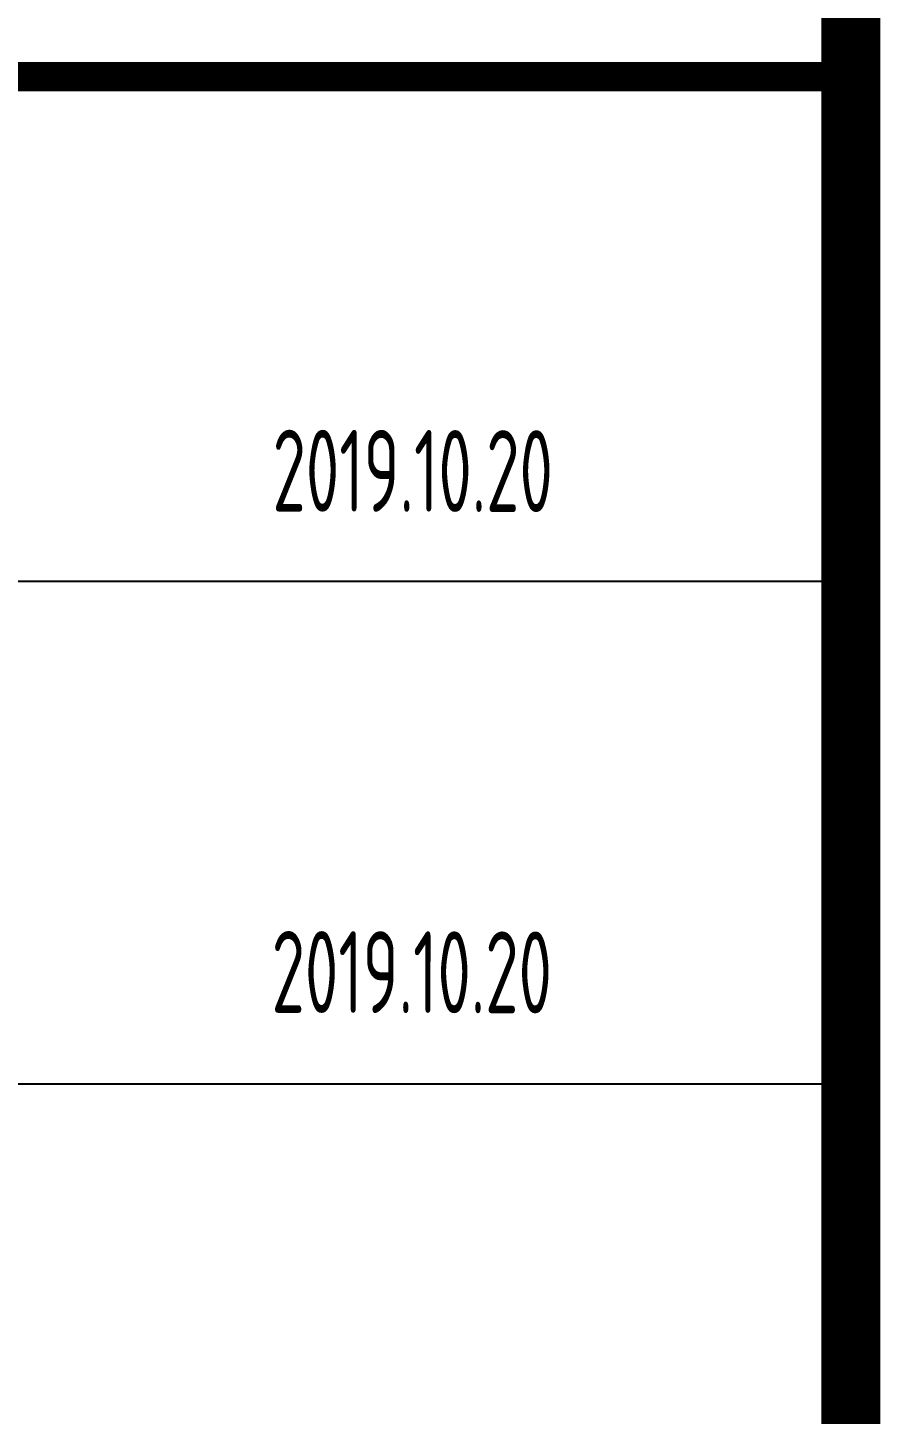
# Model space of a CAD drawing. Header units: millimetres. Extents: x -1048436 to -185795, y -983427 to 400387.
# Drawn here: x -621125 to -618525, y -364975 to -360749 of the extents above; entities that cross this region are included whole.
import ezdxf
from ezdxf.enums import TextEntityAlignment as Align

# ---------------------------------------------------------------- set-up
doc = ezdxf.new("R2010")
doc.units = ezdxf.units.MM
doc.header["$LTSCALE"] = 500
for name, color, linetype in [('2017_11-sheet-R$0$C-SHET-TTLB', 11, 'Continuous'), ('C-SHET-TTLB', 11, 'Continuous'), ('通-图框-文字', 4, 'Continuous')]:
    doc.layers.add(name, color=color, linetype=linetype)
doc.styles.add('ECADI', font='hzs.shx', dxfattribs={"width": 0.7, "bigfont": 'hztxt.shx'})
doc.styles.add('XD2008', font='xd-hzs.shx', dxfattribs={"width": 0.7, "bigfont": 'xd-hztxt.shx'})

# ---------------------------------------------------------------- blocks, each defined once
blk = doc.blocks.new('2017_11-sheet-R', base_point=(415, 5))
at = {"layer": '2017_11-sheet-R$0$C-SHET-TTLB'}
for p, q in [((340.021, 123.16), (415, 123.16)), ((340.021, 112.951), (415, 112.951))]:
    blk.add_line(p, q, dxfattribs=at)
blk.add_lwpolyline([(339.706, 133.41, 0.6, 0.6, 0), (414.706, 133.41, 0.9, 0.9, 0)], format="xyseb", dxfattribs=at)
blk = doc.blocks.new('集团图框A0')
at = {"layer": 'C-SHET-TTLB', "const_width": 1.2}
blk.add_lwpolyline([(-159.865, -1227.37), (1000.735, -1227.37), (1000.735, -2048.37), (-159.865, -2048.37)], close=True, dxfattribs=at)
at = {"layer": 'C-SHET-TTLB'}
blk.add_blockref('2017_11-sheet-R', (1000.735, -2048.37), dxfattribs=at)
at = {"color": 2, "style": 'ECADI', "width": 0.7}
for tag, p in [('序号1', (929.61, -1745.727)), ('记要1', (957.804, -1745.747)), ('日期1', (993.147, -1745.56)), ('日期2', (993.147, -1751.444)), ('序号2', (929.61, -1751.611)), ('记要2', (957.804, -1751.631)), ('日期3', (993.147, -1757.307)), ('序号3', (929.61, -1757.475)), ('记要3', (957.804, -1757.494)), ('日期4', (993.147, -1763.191)), ('序号4', (929.61, -1763.359)), ('记要4', (957.804, -1763.379)), ('合作设计单位', (962.411, -1906.598)), ('审定人', (961.73, -1925.589)), ('审核人', (961.73, -1935.075)), ('设计总负责人', (961.73, -1944.833)), ('专业负责人', (961.73, -1955.563)), ('校对人', (961.73, -1965.805)), ('设计人', (961.73, -1975.679)), ('建设单位上', (964.265, -1983.776)), ('建设单位中', (964.265, -1987.736)), ('建设单位下', (964.265, -1991.581)), ('项目名称上', (964.237, -1996.145)), ('项目名称中', (964.237, -2000.227)), ('项目名称下', (964.237, -2004.179)), ('子项', (963.474, -2010.779)), ('图名上', (964.36, -2017.435)), ('图名中', (964.36, -2021.341)), ('图名下', (964.36, -2025.465)), ('工程编号', (946.989, -2031.424)), ('阶段', (983.81, -2031.452)), ('专业', (983.607, -2037.819)), ('比例', (945.85, -2038.037)), ('日期', (945.989, -2044.579)), ('图别、图号', (985.932, -2044.682))]:
    blk.add_attdef(tag, text='', height=3.5, dxfattribs=at).set_placement(p, align=Align.MIDDLE)
blk = doc.blocks.new('A0')
blk.add_blockref('集团图框A0', (-1070456.259, -656962.74))
at = {"layer": '通-图框-文字', "style": 'XD2008', "width": 0.7}
for p in [(-1069467.281, -658890.703), (-1069467.3, -658900.887)]:
    blk.add_text('2019.10.20', height=1.6628, rotation=359.8904, dxfattribs=at).set_placement(p, align=Align.MIDDLE_LEFT)

msp = doc.modelspace()

# ---------------------------------------------------------------- block references
at = {"xscale": 150, "yscale": 150, "zscale": 150}
msp.add_blockref('A0', (159799713.8, 98471506.5), dxfattribs=at)

doc.saveas('drawing.dxf')
